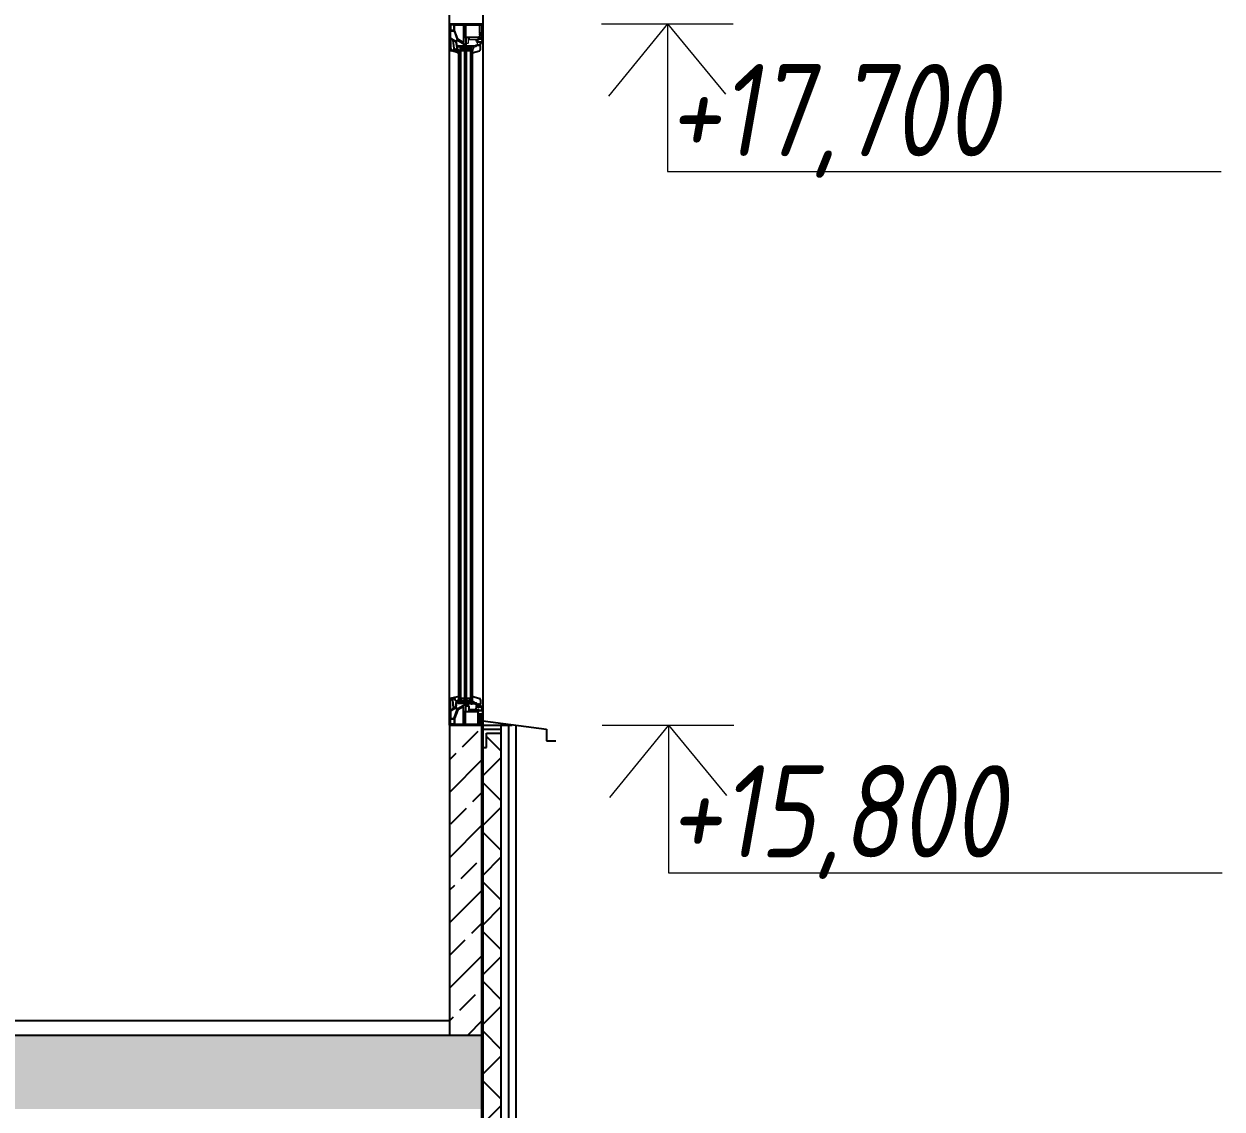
# Model space of a CAD drawing. Header units: millimetres. Extents: x -257254 to 390979, y -202328 to 355504.
# Drawn here: x 100926 to 104172, y 51935 to 54875 of the extents above; entities that cross this region are included whole.
import ezdxf
from ezdxf.enums import TextEntityAlignment as Align

# ---------------------------------------------------------------- set-up
doc = ezdxf.new("R2010")
doc.units = ezdxf.units.MM
doc.layers.get('0').update_dxf_attribs({"lineweight": 25})
for name, color, linetype in [('G_S1', 3, 'Continuous'), ('GASKET', 5, 'Continuous'), ('PVC', 7, 'Continuous'), ('разрез', 40, 'Continuous')]:
    doc.layers.add(name, color=color, linetype=linetype)
doc.layers.add('RAZMER', color=250, linetype='Continuous', lineweight=13)
doc.layers.add('покрытия', color=6, linetype='Continuous', lineweight=18)
doc.styles.add('SIMPLEX', font='simplex.shx', dxfattribs={"width": 0.8, "oblique": 10})

msp = doc.modelspace()

# ---------------------------------------------------------------- hatches: boundary and pattern name
at = {"layer": 'разрез'}
h = msp.add_hatch(dxfattribs=at)
h.set_pattern_fill('JIS_STN_2.5', color=256, scale=50)
h.set_pattern_definition([(45, (-80.35, 11975.46), (-88.38835, 88.38835), []), (45, (7.9, 11975.46), (-88.38835, 88.38835), [60, -25])])
h.paths.add_polyline_path([(102168.67558, 52950.80058), (102157.29381, 52975.34196), (102090.48815, 52975.34196), (102078.67558, 52950.80058), (102078.67558, 52135.34196), (102168.67558, 52135.34196)])
h = msp.add_hatch(dxfattribs=at)
h.set_pattern_fill('NET', color=256, scale=30, angle=45)
h.set_pattern_definition([(45, (-80, -9000), (-67.35192, 67.35192), []), (135, (-80, -9000), (-67.35192, -67.35192), [])])
h.paths.add_polyline_path([(102219.02596, 52953.3795), (102179.02596, 52953.3795), (102179.02596, 52914.47947), (102169.02596, 52914.47947), (102169.02596, 51909.00971), (102219.02596, 51909.00971)])
h = msp.add_hatch(dxfattribs=at)
h.set_pattern_fill('JIS_STN_2.5', color=256, scale=50)
h.set_pattern_definition([(45, (9e-08, 12000), (-88.38835, 88.38835), []), (45, (88.25, 12000), (-88.38835, 88.38835), [60, -25])])
h.paths.add_polyline_path([(92229.02595, 52135.34196), (89829.02595, 52135.34196), (89829.02595, 51935.34196), (92229.02595, 51935.34196)])
h.paths.add_polyline_path([(96429.02596, 52135.34196), (92229.02596, 52135.34196), (92229.02596, 52015.34196), (92229.02595, 51935.34196), (96429.02596, 51935.34196)])
h.paths.add_polyline_path([(100629.02596, 52135.34196), (96429.02596, 52135.34196), (96429.02596, 51935.34196), (100629.02596, 51935.34196)])
h.paths.add_polyline_path([(102169.02596, 52135.34196), (100629.02596, 52135.34196), (100629.02596, 51935.34196), (102169.02596, 51935.34196)])

# ---------------------------------------------------------------- linework, layer by layer
at = {"color": 1, "linetype": 'Continuous', "lineweight": 25}
for p, q in [((102102.22347, 54812.94867), (102142.23375, 54815.93684)), ((102142.23375, 54812.94867), (102102.22347, 54815.93684)), ((102102.22347, 53037.62609), (102142.23375, 53034.63792)), ((102142.23375, 53037.62609), (102102.22347, 53034.63792))]:
    msp.add_line(p, q, dxfattribs=at)
at = {"color": 5}
for p, q in [((102109.26072, 54809.16832), (102108.26072, 54809.16832)), ((102109.26072, 54808.16832), (102108.26072, 54808.16832)), ((102109.26072, 54807.16832), (102108.26072, 54807.16832)), ((102109.26072, 54806.16832), (102108.26072, 54806.16832)), ((102109.26072, 54809.16832), (102109.26072, 54810.16832)), ((102110.26072, 54809.16832), (102110.26072, 54810.16832)), ((102111.26072, 54809.16832), (102111.26072, 54810.16832)), ((102112.26072, 54809.16832), (102112.26072, 54810.16832)), ((102113.26072, 54809.16832), (102113.26072, 54810.16832)), ((102114.26072, 54809.16832), (102114.26072, 54810.16832)), ((102115.26072, 54809.16832), (102115.26072, 54810.16832)), ((102116.26072, 54809.16832), (102116.26072, 54810.16832)), ((102117.26072, 54809.16832), (102117.26072, 54810.16832)), ((102118.26072, 54809.16832), (102118.26072, 54810.16832)), ((102119.26072, 54809.16832), (102119.26072, 54810.16832)), ((102119.26072, 54809.16832), (102119.26072, 54810.16832)), ((102119.26072, 54809.16832), (102120.26072, 54809.16832)), ((102120.26072, 54808.16832), (102119.26072, 54808.16832)), ((102120.26072, 54807.16832), (102119.26072, 54807.16832)), ((102120.26072, 54806.16832), (102119.26072, 54806.16832)), ((102120.26072, 54809.16832), (102120.26072, 54810.16832)), ((102125.26072, 54809.16832), (102124.26072, 54809.16832)), ((102125.26072, 54808.16832), (102124.26072, 54808.16832)), ((102125.26072, 54807.16832), (102124.26072, 54807.16832)), ((102125.26072, 54806.16832), (102124.26072, 54806.16832)), ((102125.26072, 54809.16832), (102125.26072, 54810.16832)), ((102126.26072, 54809.16832), (102126.26072, 54810.16832)), ((102127.26072, 54809.16832), (102127.26072, 54810.16832)), ((102128.26072, 54809.16832), (102128.26072, 54810.16832)), ((102129.26072, 54809.16832), (102129.26072, 54810.16832)), ((102130.26072, 54809.16832), (102130.26072, 54810.16832)), ((102131.26072, 54809.16832), (102131.26072, 54810.16832)), ((102132.26072, 54809.16832), (102132.26072, 54810.16832)), ((102133.26072, 54809.16832), (102133.26072, 54810.16832)), ((102134.26072, 54809.16832), (102134.26072, 54810.16832)), ((102135.26072, 54809.16832), (102135.26072, 54810.16832)), ((102135.26072, 54809.16832), (102135.26072, 54810.16832)), ((102135.26072, 54809.16832), (102136.26072, 54809.16832)), ((102136.26072, 54808.16832), (102135.26072, 54808.16832)), ((102136.26072, 54807.16832), (102135.26072, 54807.16832)), ((102136.26072, 54806.16832), (102135.26072, 54806.16832)), ((102136.26072, 54809.16832), (102136.26072, 54810.16832)), ((102109.26072, 54805.16832), (102108.26072, 54805.16832)), ((102109.26072, 54804.16832), (102108.26072, 54804.16832)), ((102109.26072, 54803.66832), (102108.26072, 54803.66832)), ((102109.26072, 54803.66832), (102109.26072, 54802.66832)), ((102110.26072, 54803.66832), (102110.26072, 54802.66832)), ((102111.26072, 54803.66832), (102111.26072, 54802.66832)), ((102112.26072, 54803.66832), (102112.26072, 54802.66832)), ((102113.26072, 54803.66832), (102113.26072, 54802.66832)), ((102114.26072, 54803.66832), (102114.26072, 54802.66832)), ((102115.26072, 54803.66832), (102115.26072, 54802.66832)), ((102116.26072, 54803.66832), (102116.26072, 54802.66832)), ((102117.26072, 54803.66832), (102117.26072, 54802.66832)), ((102118.26072, 54803.66832), (102118.26072, 54802.66832)), ((102120.26072, 54805.16832), (102119.26072, 54805.16832)), ((102120.26072, 54804.16832), (102119.26072, 54804.16832)), ((102119.26072, 54803.66832), (102119.26072, 54802.66832)), ((102119.26072, 54803.66832), (102119.26072, 54802.66832)), ((102119.26072, 54803.66832), (102120.26072, 54803.66832)), ((102120.26072, 54803.66832), (102120.26072, 54802.66832)), ((102125.26072, 54805.16832), (102124.26072, 54805.16832)), ((102125.26072, 54804.16832), (102124.26072, 54804.16832)), ((102125.26072, 54803.66832), (102124.26072, 54803.66832)), ((102125.26072, 54803.66832), (102125.26072, 54802.66832)), ((102126.26072, 54803.66832), (102126.26072, 54802.66832)), ((102127.26072, 54803.66832), (102127.26072, 54802.66832)), ((102128.26072, 54803.66832), (102128.26072, 54802.66832)), ((102129.26072, 54803.66832), (102129.26072, 54802.66832)), ((102130.26072, 54803.66832), (102130.26072, 54802.66832)), ((102131.26072, 54803.66832), (102131.26072, 54802.66832)), ((102132.26072, 54803.66832), (102132.26072, 54802.66832)), ((102133.26072, 54803.66832), (102133.26072, 54802.66832)), ((102134.26072, 54803.66832), (102134.26072, 54802.66832)), ((102136.26072, 54805.16832), (102135.26072, 54805.16832)), ((102136.26072, 54804.16832), (102135.26072, 54804.16832)), ((102135.26072, 54803.66832), (102135.26072, 54802.66832)), ((102135.26072, 54803.66832), (102135.26072, 54802.66832)), ((102135.26072, 54803.66832), (102136.26072, 54803.66832)), ((102136.26072, 54803.66832), (102136.26072, 54802.66832)), ((102109.26072, 53046.90644), (102108.26072, 53046.90644)), ((102109.26072, 53046.40644), (102108.26072, 53046.40644)), ((102109.26072, 53045.40644), (102108.26072, 53045.40644)), ((102109.26072, 53044.40644), (102108.26072, 53044.40644)), ((102109.26072, 53043.40644), (102108.26072, 53043.40644)), ((102109.26072, 53042.40644), (102108.26072, 53042.40644)), ((102109.26072, 53041.40644), (102108.26072, 53041.40644)), ((102109.26072, 53046.90644), (102109.26072, 53047.90644)), ((102109.26072, 53041.40644), (102109.26072, 53040.40644)), ((102110.26072, 53046.90644), (102110.26072, 53047.90644)), ((102110.26072, 53041.40644), (102110.26072, 53040.40644)), ((102111.26072, 53046.90644), (102111.26072, 53047.90644)), ((102111.26072, 53041.40644), (102111.26072, 53040.40644)), ((102112.26072, 53046.90644), (102112.26072, 53047.90644)), ((102112.26072, 53041.40644), (102112.26072, 53040.40644)), ((102113.26072, 53046.90644), (102113.26072, 53047.90644)), ((102113.26072, 53041.40644), (102113.26072, 53040.40644)), ((102114.26072, 53046.90644), (102114.26072, 53047.90644)), ((102114.26072, 53041.40644), (102114.26072, 53040.40644)), ((102115.26072, 53046.90644), (102115.26072, 53047.90644)), ((102115.26072, 53041.40644), (102115.26072, 53040.40644)), ((102116.26072, 53046.90644), (102116.26072, 53047.90644)), ((102116.26072, 53041.40644), (102116.26072, 53040.40644)), ((102117.26072, 53046.90644), (102117.26072, 53047.90644)), ((102117.26072, 53041.40644), (102117.26072, 53040.40644)), ((102118.26072, 53046.90644), (102118.26072, 53047.90644)), ((102118.26072, 53041.40644), (102118.26072, 53040.40644)), ((102119.26072, 53046.90644), (102119.26072, 53047.90644)), ((102119.26072, 53046.90644), (102119.26072, 53047.90644)), ((102119.26072, 53046.90644), (102120.26072, 53046.90644)), ((102120.26072, 53046.40644), (102119.26072, 53046.40644)), ((102120.26072, 53045.40644), (102119.26072, 53045.40644)), ((102120.26072, 53044.40644), (102119.26072, 53044.40644)), ((102120.26072, 53043.40644), (102119.26072, 53043.40644)), ((102120.26072, 53042.40644), (102119.26072, 53042.40644)), ((102119.26072, 53041.40644), (102119.26072, 53040.40644)), ((102119.26072, 53041.40644), (102119.26072, 53040.40644)), ((102119.26072, 53041.40644), (102120.26072, 53041.40644)), ((102120.26072, 53046.90644), (102120.26072, 53047.90644)), ((102120.26072, 53041.40644), (102120.26072, 53040.40644)), ((102125.26072, 53046.90644), (102124.26072, 53046.90644)), ((102125.26072, 53046.40644), (102124.26072, 53046.40644)), ((102125.26072, 53045.40644), (102124.26072, 53045.40644)), ((102125.26072, 53044.40644), (102124.26072, 53044.40644)), ((102125.26072, 53043.40644), (102124.26072, 53043.40644)), ((102125.26072, 53042.40644), (102124.26072, 53042.40644)), ((102125.26072, 53041.40644), (102124.26072, 53041.40644)), ((102125.26072, 53046.90644), (102125.26072, 53047.90644)), ((102125.26072, 53041.40644), (102125.26072, 53040.40644)), ((102126.26072, 53046.90644), (102126.26072, 53047.90644)), ((102126.26072, 53041.40644), (102126.26072, 53040.40644)), ((102127.26072, 53046.90644), (102127.26072, 53047.90644)), ((102127.26072, 53041.40644), (102127.26072, 53040.40644)), ((102128.26072, 53046.90644), (102128.26072, 53047.90644)), ((102128.26072, 53041.40644), (102128.26072, 53040.40644)), ((102129.26072, 53046.90644), (102129.26072, 53047.90644)), ((102129.26072, 53041.40644), (102129.26072, 53040.40644)), ((102130.26072, 53046.90644), (102130.26072, 53047.90644)), ((102130.26072, 53041.40644), (102130.26072, 53040.40644)), ((102131.26072, 53046.90644), (102131.26072, 53047.90644)), ((102131.26072, 53041.40644), (102131.26072, 53040.40644)), ((102132.26072, 53046.90644), (102132.26072, 53047.90644)), ((102132.26072, 53041.40644), (102132.26072, 53040.40644)), ((102133.26072, 53046.90644), (102133.26072, 53047.90644)), ((102133.26072, 53041.40644), (102133.26072, 53040.40644)), ((102134.26072, 53046.90644), (102134.26072, 53047.90644)), ((102134.26072, 53041.40644), (102134.26072, 53040.40644)), ((102135.26072, 53046.90644), (102135.26072, 53047.90644)), ((102135.26072, 53046.90644), (102135.26072, 53047.90644)), ((102135.26072, 53046.90644), (102136.26072, 53046.90644)), ((102136.26072, 53046.40644), (102135.26072, 53046.40644)), ((102136.26072, 53045.40644), (102135.26072, 53045.40644)), ((102136.26072, 53044.40644), (102135.26072, 53044.40644)), ((102136.26072, 53043.40644), (102135.26072, 53043.40644)), ((102136.26072, 53042.40644), (102135.26072, 53042.40644)), ((102135.26072, 53041.40644), (102135.26072, 53040.40644)), ((102135.26072, 53041.40644), (102135.26072, 53040.40644)), ((102135.26072, 53041.40644), (102136.26072, 53041.40644)), ((102136.26072, 53046.90644), (102136.26072, 53047.90644)), ((102136.26072, 53041.40644), (102136.26072, 53040.40644))]:
    msp.add_line(p, q, dxfattribs=at)
for points in [[(102116.61489, 54825.34444, -0.5773502692), (102116.16489, 54825.08464), (102101.21313, 54833.71704, -0.1763269807), (102101.08122, 54833.87425), (102092.53299, 54857.36032, -0.0874886635), (102092.51489, 54857.46293), (102092.51489, 54872.41003, -0.4142135624), (102092.81489, 54872.71003), (102116.31489, 54872.71003, -0.4142135624), (102116.61489, 54872.41003)], [(102116.61489, 53025.23032, 0.5773502692), (102116.16489, 53025.49013), (102101.21312, 53016.85772, 0.1763269807), (102101.08122, 53016.70052), (102092.53299, 52993.21444, 0.0874886635), (102092.51489, 52993.11184), (102092.51489, 52978.16474, 0.4142135624), (102092.81489, 52977.86474), (102116.31489, 52977.86474, 0.4142135624), (102116.61489, 52978.16474)]]:
    msp.add_lwpolyline(points, format="xyb", close=True)
at = {"color": 1, "linetype": 'Continuous', "lineweight": 25}
for points in [[(102104.23325, 54812.94867), (102102.22347, 54812.94867), (102102.22347, 54815.93684), (102142.23375, 54815.93684), (102142.23375, 54812.94867)], [(102104.23325, 53037.62609), (102102.22347, 53037.62609), (102102.22347, 53034.63792), (102142.23375, 53034.63792), (102142.23375, 53037.62609)]]:
    msp.add_lwpolyline(points, close=True, dxfattribs=at)
at = {"color": 5}
for points in [[(102120.26072, 54810.16832), (102120.26072, 54802.66832), (102108.26072, 54802.66832), (102108.26072, 54810.16832)], [(102119.26072, 54809.16832), (102119.26072, 54803.66832), (102109.26072, 54803.66832), (102109.26072, 54809.16832)], [(102136.26072, 54810.16832), (102136.26072, 54802.66832), (102124.26072, 54802.66832), (102124.26072, 54810.16832)], [(102135.26072, 54809.16832), (102135.26072, 54803.66832), (102125.26072, 54803.66832), (102125.26072, 54809.16832)], [(102120.26072, 53040.40644), (102120.26072, 53047.90644), (102108.26072, 53047.90644), (102108.26072, 53040.40644)], [(102119.26072, 53041.40644), (102119.26072, 53046.90644), (102109.26072, 53046.90644), (102109.26072, 53041.40644)], [(102136.26072, 53040.40644), (102136.26072, 53047.90644), (102124.26072, 53047.90644), (102124.26072, 53040.40644)], [(102135.26072, 53041.40644), (102135.26072, 53046.90644), (102125.26072, 53046.90644), (102125.26072, 53041.40644)]]:
    msp.add_lwpolyline(points, close=True, dxfattribs=at)
at = {"layer": 'G_S1'}
for points in [[(102104.26072, 53037.62609), (102104.26072, 54802.66842), (102108.26072, 54802.66823), (102108.26072, 53037.62609)], [(102120.26072, 53037.62609), (102120.26072, 54802.66842), (102124.26072, 54802.66823), (102124.26072, 53037.62609)], [(102136.26072, 53037.62704), (102136.26069, 54803.16842), (102140.26069, 54803.16823), (102140.26072, 53037.62704)]]:
    msp.add_lwpolyline(points, close=True, dxfattribs=at)
at = {"layer": 'GASKET', "color": 5, "linetype": 'Continuous'}
msp.add_lwpolyline([(102101.59073, 54806.79046, 0.4142135624), (102100.89073, 54807.49046), (102100.79073, 54807.49046, 0.4142135624), (102100.49073, 54807.19046), (102100.49073, 54806.34405), (102100.19073, 54806.17085, -0.5773502692), (102099.29073, 54806.69046), (102099.29073, 54807.14046, 0.4142135624), (102098.79073, 54807.64046), (102098.49073, 54807.64046, 0.0200240707), (102098.21073, 54807.62925, 0.3909468838), (102097.29073, 54806.63245), (102097.29073, 54801.64848, 0.3909468838), (102098.21073, 54800.65168), (102098.49073, 54800.64046), (102098.79073, 54800.64046, 0.4142135624), (102099.29073, 54801.14046), (102099.29073, 54801.59046, -0.5773502692), (102100.19073, 54802.11008), (102100.49073, 54801.93687), (102100.49073, 54797.89006), (102103.87457, 54796.87564, 0.5023341752), (102104.26072, 54797.16301), (102104.26073, 54803.92482), (102101.82345, 54804.65548, -0.349418093), (102101.59073, 54804.94784)], format="xyb", close=True, dxfattribs=at)
at = {"layer": 'PVC'}
for p, q in [((102078.93981, 54809.76937), (102078.93981, 54875.2328)), ((102081.89381, 54875.2328), (102090.48815, 54875.2328)), ((102137.56376, 54875.2328), (102146.1581, 54875.2328)), ((102157.29381, 54875.2328), (102166.1581, 54875.2328)), ((102168.93981, 54875.26082), (102168.93981, 54836.71082)), ((102122.93981, 54837.96082), (102122.93981, 54816.46082)), ((102123.02596, 54837.9328), (102123.02596, 54816.4328)), ((102157.00107, 54838.96082), (102123.93981, 54838.96082)), ((102157.08722, 54838.9328), (102124.02596, 54838.9328)), ((102156.95003, 54836.33846), (102157.48404, 54838.33141)), ((102157.03618, 54836.31045), (102157.57019, 54838.30339)), ((102160.36764, 54842.96082), (102159.36764, 54841.96082)), ((102159.36764, 54841.96082), (102160.42977, 54836.74028)), ((102160.45379, 54842.9328), (102159.45379, 54841.9328)), ((102159.45379, 54841.9328), (102160.51592, 54836.71226)), ((102165.13981, 54842.96082), (102160.36764, 54842.96082)), ((102165.22596, 54842.9328), (102160.45379, 54842.9328)), ((102164.4474, 54836.7314), (102164.64423, 54837.84764)), ((102164.53355, 54836.70338), (102164.73038, 54837.81963)), ((102165.13663, 54838.26082), (102166.13981, 54838.26082)), ((102165.22278, 54838.2328), (102166.22596, 54838.2328)), ((102166.63981, 54838.76082), (102166.63981, 54841.46082)), ((102166.72596, 54838.7328), (102166.72596, 54841.4328)), ((102096.455, 54826.495), (102098.89423, 54812.66143)), ((102096.54115, 54826.46698), (102098.98038, 54812.63342)), ((102100.02488, 54830.66792), (102096.73509, 54827.37813)), ((102100.11103, 54830.63991), (102096.82124, 54827.35012)), ((102098.73981, 54807.61082), (102098.43981, 54807.61082)), ((102098.82596, 54807.5828), (102098.52596, 54807.5828)), ((102098.93981, 54812.14049), (102098.93981, 54809.46082)), ((102099.02596, 54812.11247), (102099.02596, 54809.4328)), ((102099.23981, 54806.66082), (102099.23981, 54807.11082)), ((102099.32596, 54806.6328), (102099.32596, 54807.0828)), ((102100.43981, 54806.31441), (102100.13981, 54806.1412)), ((102100.52596, 54806.28639), (102100.22596, 54806.11319)), ((102100.43981, 54807.96082), (102100.43981, 54806.31441)), ((102100.52596, 54807.9328), (102100.52596, 54806.28639)), ((102119.93981, 54820.02588), (102101.23198, 54830.82684)), ((102120.02596, 54819.99786), (102101.31813, 54830.79883)), ((102120.43981, 54816.46082), (102120.43981, 54819.15985)), ((102120.52596, 54816.4328), (102120.52596, 54819.13184)), ((102122.43981, 54815.96082), (102120.93981, 54815.96082)), ((102122.52596, 54815.9328), (102121.02596, 54815.9328)), ((102140.26069, 54802.80664), (102145.78549, 54813.5819)), ((102140.26069, 54797.2328), (102140.26069, 54808.38047)), ((102143.35034, 54806.04184), (102143.52596, 54806.04184)), ((102147.94405, 54814.9328), (102151.02596, 54814.9328)), ((102151.52596, 54815.4328), (102151.52596, 54815.8328)), ((102153.62596, 54817.9328), (102155.93763, 54817.9328)), ((102155.93763, 54817.9328), (102162.27596, 54817.9328)), ((102159.97294, 54836.14169), (102157.25969, 54835.96148)), ((102160.05909, 54836.11368), (102157.34584, 54835.93346)), ((102158.77596, 54820.1328), (102158.49151, 54818.51963)), ((102163.02596, 54817.1828), (102162.27596, 54817.9328)), ((102163.02596, 54806.29926), (102163.02596, 54817.1828)), ((102167.68981, 54835.96082), (102164.90667, 54836.14567)), ((102167.77596, 54835.9328), (102164.99282, 54836.11766)), ((102168.18981, 54835.96082), (102167.68981, 54835.96082)), ((102168.27596, 54835.9328), (102167.77596, 54835.9328)), ((102168.93981, 54836.71082), (102168.18981, 54835.96082)), ((102100.06216, 54797.97104), (102084.86925, 54802.04197)), ((102098.43981, 54800.61082), (102098.73981, 54800.61082)), ((102098.52596, 54800.5828), (102098.82596, 54800.5828)), ((102099.23981, 54801.11082), (102099.23981, 54801.56082)), ((102099.32596, 54801.0828), (102099.32596, 54801.5328)), ((102100.13981, 54802.08043), (102100.43981, 54801.90723)), ((102100.22596, 54802.05242), (102100.52596, 54801.87921)), ((102100.43981, 54801.90723), (102100.43981, 54798.26082)), ((102100.52596, 54801.87921), (102100.52596, 54798.2328)), ((102140.26069, 54796.94872), (102160.31159, 54802.5115)), ((102143.82596, 54796.9328), (102143.82596, 54796.9328)), ((102104.26072, 53052.63174), (102084.9554, 53048.56081)), ((102140.26072, 53053.62604), (102160.31159, 53048.06327)), ((102079.02596, 53040.83341), (102079.02596, 52975.34196)), ((102096.54115, 53024.10778), (102098.98038, 53037.94135)), ((102100.11103, 53019.93486), (102096.82124, 53023.22465)), ((102099.02596, 53038.46229), (102099.02596, 53041.14196)), ((102120.02596, 53030.5769), (102101.31813, 53019.77594)), ((102120.52596, 53034.14196), (102120.52596, 53031.44293)), ((102122.52596, 53034.64196), (102121.02596, 53034.64196)), ((102123.02596, 53012.64196), (102123.02596, 53034.14196)), ((102140.26072, 53041.1452), (102145.78549, 53036.99287)), ((102147.94405, 53035.64196), (102151.02596, 53035.64196)), ((102151.52596, 53035.14196), (102151.52596, 53034.74196)), ((102153.62596, 53032.64196), (102155.93763, 53032.64196)), ((102154.67596, 53028.64196), (102155.13865, 53028.64196)), ((102154.67596, 53026.64196), (102156.29335, 53026.64196)), ((102155.57166, 53028.89196), (102156.58894, 53030.65394)), ((102156.64833, 53030.99077), (102156.43004, 53032.22879)), ((102156.72636, 53026.89196), (102158.77596, 53030.44196)), ((102158.77596, 53030.44196), (102158.49151, 53032.05514)), ((102158.98391, 53032.64196), (102162.27596, 53032.64196)), ((102163.02596, 53033.39196), (102162.27596, 53032.64196)), ((102163.02596, 53044.2755), (102163.02596, 53033.39196)), ((102157.08722, 53011.64196), (102124.02596, 53011.64196)), ((102157.03618, 53014.26432), (102157.57019, 53012.27137)), ((102164.99282, 53014.45711), (102157.34584, 53014.6413)), ((102167.77596, 53014.64196), (102164.99282, 53014.45711)), ((102168.27596, 53014.64196), (102167.77596, 53014.64196)), ((102169.02596, 53013.89196), (102168.27596, 53014.64196)), ((102169.02596, 52975.34196), (102169.02596, 53013.89196)), ((102079.02596, 52975.34196), (102090.48815, 52975.34196)), ((102090.48815, 52975.34196), (102157.29381, 52975.34196)), ((102157.29381, 52975.34196), (102169.02596, 52975.34196))]:
    msp.add_line(p, q, dxfattribs=at)
at = {"layer": 'PVC', "linetype": 'Continuous', "lineweight": 0}
for p, q in [((102130.02596, 54823.9328), (102130.02596, 54838.4328)), ((102130.52596, 54838.9328), (102131.52596, 54838.9328)), ((102132.02596, 54838.4328), (102132.02596, 54833.9328)), ((102124.02592, 54816.43684), (102124.02592, 54822.9328)), ((102124.52592, 54823.4328), (102129.52596, 54823.4328)), ((102138.72592, 54815.93684), (102124.52592, 54815.93684)), ((102132.52596, 54833.4328), (102156.36792, 54833.4328)), ((102139.02592, 54816.23684), (102138.72592, 54815.93684)), ((102139.32592, 54815.93684), (102139.02592, 54816.23684)), ((102148.52592, 54815.93684), (102139.32592, 54815.93684)), ((102149.02592, 54817.43684), (102149.02592, 54816.43684)), ((102151.39671, 54817.93684), (102149.52592, 54817.93684)), ((102152.02693, 54826.43176), (102151.13146, 54830.83312)), ((102154.05909, 54818.11368), (102151.39671, 54817.93684)), ((102151.62143, 54831.4328), (102156.36792, 54831.4328)), ((102153.03916, 54826.34661), (102152.87045, 54826.17789)), ((102154.45379, 54824.9328), (102153.45379, 54823.9328)), ((102153.45379, 54823.9328), (102154.51592, 54818.71226)), ((102163.99742, 54826.93239), (102154.45338, 54826.93239)), ((102162.19192, 54824.9328), (102154.45379, 54824.9328)), ((102158.53355, 54818.70338), (102158.76564, 54820.01963)), ((102161.77596, 54817.9328), (102158.99282, 54818.11766)), ((102159.25804, 54820.4328), (102160.71824, 54820.4328)), ((102159.32596, 54835.9328), (102164.98391, 54835.9328)), ((102159.32596, 54833.9328), (102166.52391, 54833.9328)), ((102161.17906, 54820.73877), (102162.65274, 54824.23877)), ((102162.27596, 54817.9328), (102161.77596, 54817.9328)), ((102163.02596, 54818.6828), (102162.27596, 54817.9328)), ((102169.02596, 54832.9328), (102163.02596, 54818.6828)), ((102166.98473, 54833.23877), (102164.45824, 54827.23836)), ((102164.98391, 54835.9328), (102168.27596, 54835.9328)), ((102124.02592, 53034.13792), (102124.02592, 53027.64196)), ((102138.72592, 53034.63792), (102124.52592, 53034.63792)), ((102124.52592, 53027.14196), (102129.52596, 53027.14196)), ((102126.02592, 53032.13792), (102126.02592, 53029.64196)), ((102137.97236, 53032.63792), (102126.52592, 53032.63792)), ((102126.52592, 53029.14196), (102129.52596, 53029.14196)), ((102130.02596, 53026.64196), (102130.02596, 53012.14196)), ((102132.02596, 53026.64196), (102132.02596, 53019.64196)), ((102139.02592, 53034.33792), (102138.72592, 53034.63792)), ((102139.32592, 53034.63792), (102139.02592, 53034.33792)), ((102148.52592, 53034.63792), (102139.32592, 53034.63792)), ((102146.70673, 53032.63792), (102140.07949, 53032.63792)), ((102149.02592, 53033.13792), (102149.02592, 53034.13792)), ((102150.86024, 53030.66915), (102149.36024, 53030.66915)), ((102151.39671, 53032.63792), (102149.52592, 53032.63792)), ((102149.96837, 53019.54228), (102152.09979, 53030.01858)), ((102151.64297, 53030.61716), (102150.86024, 53030.66915)), ((102152.02693, 53024.14301), (102151.13146, 53019.74165)), ((102154.05909, 53032.46109), (102151.39671, 53032.63792)), ((102153.03916, 53024.22816), (102152.87045, 53024.39688)), ((102153.45379, 53026.64196), (102154.51592, 53031.8625)), ((102154.45379, 53025.64196), (102153.45379, 53026.64196)), ((102163.99742, 53023.64237), (102154.45338, 53023.64237)), ((102162.19192, 53025.64196), (102154.45379, 53025.64196)), ((102158.53355, 53031.87138), (102158.76564, 53030.55514)), ((102161.77596, 53032.64196), (102158.99282, 53032.45711)), ((102159.25804, 53030.14196), (102160.71824, 53030.14196)), ((102161.17906, 53029.83599), (102162.65274, 53026.33599)), ((102162.27596, 53032.64196), (102161.77596, 53032.64196)), ((102163.02596, 53031.89196), (102162.27596, 53032.64196)), ((102169.02596, 53017.64196), (102163.02596, 53031.89196)), ((102166.98473, 53017.33599), (102164.45824, 53023.3364)), ((102130.52596, 53011.64196), (102131.52596, 53011.64196)), ((102132.02596, 53012.14196), (102132.02596, 53016.64196)), ((102132.52596, 53019.14196), (102149.4784, 53019.14196)), ((102132.52596, 53017.14196), (102156.36792, 53017.14196)), ((102151.62143, 53019.14196), (102156.36792, 53019.14196)), ((102159.32596, 53016.64196), (102166.52391, 53016.64196)), ((102159.32596, 53014.64196), (102164.98391, 53014.64196)), ((102164.98391, 53014.64196), (102168.27596, 53014.64196)), ((102168.27596, 53014.64196), (102169.02596, 53015.39196)), ((102169.02596, 53015.39196), (102169.02596, 53017.64196))]:
    msp.add_line(p, q, dxfattribs=at)
at = {"layer": 'PVC'}
for points in [[(102100.14831, 54797.94302), (102084.9554, 54802.01395, -0.3394542589), (102079.02596, 54809.74136), (102079.02596, 54875.2328), (102169.02596, 54875.2328), (102169.02596, 54836.6828), (102168.27596, 54835.9328), (102169.02596, 54835.1828), (102169.02596, 54832.9328)], [(102121.82596, 54872.7328, -0.4142135624), (102122.32596, 54872.2328), (102122.32596, 54841.27346, -0.2522636525), (102122.10096, 54840.85588, 0.1521672479), (102120.78137, 54839.2453, -0.3056146846), (102120.31786, 54838.9328), (102117.82596, 54838.9328, -0.4142135624), (102117.32596, 54839.4328), (102117.32596, 54872.2328, -0.4142135624), (102117.82596, 54872.7328)], [(102117.82596, 54872.7328), (102165.72596, 54872.7328, -0.4142135624), (102166.22596, 54872.2328), (102166.22596, 54850.4328, -0.4142135624), (102165.72596, 54849.9328), (102161.72596, 54849.9328, -0.4142135624), (102161.22596, 54850.4328), (102161.22596, 54872.2328, -0.4142135624), (102161.72596, 54872.7328)], [(102121.82596, 52977.84196, 0.4142135624), (102122.32596, 52978.34196), (102122.32596, 53009.3013, 0.2522636525), (102122.10096, 53009.71889, -0.1521672479), (102120.78137, 53011.32946, 0.3056146846), (102120.31786, 53011.64196), (102117.82596, 53011.64196, 0.4142135624), (102117.32596, 53011.14196), (102117.32596, 52978.34196, 0.4142135624), (102117.82596, 52977.84196)], [(102117.82596, 52977.84196), (102165.72596, 52977.84196, 0.4142135624), (102166.22596, 52978.34196), (102166.22596, 53000.14196, 0.4142135624), (102165.72596, 53000.64196), (102161.72596, 53000.64196, 0.4142135624), (102161.22596, 53000.14196), (102161.22596, 52978.34196, 0.4142135624), (102161.72596, 52977.84196)]]:
    msp.add_lwpolyline(points, format="xyb", dxfattribs=at)
for points in [[(102082.32596, 54857.9828), (102090.92596, 54857.9828, 0.4142135624), (102091.42596, 54858.4828), (102091.42596, 54872.2328, 0.4142135624), (102090.92596, 54872.7328), (102082.32596, 54872.7328, 0.4142135624), (102081.82596, 54872.2328), (102081.82596, 54858.4828, 0.4142135624)], [(102092.52596, 54857.4328), (102092.52596, 54872.2328, -0.4142135624), (102093.02596, 54872.7328), (102116.12596, 54872.7328, -0.4142135624), (102116.62596, 54872.2328), (102116.62596, 54825.71363, -0.5773502692), (102115.87596, 54825.28062), (102102.56813, 54832.96389, 0.0791628029), (102101.53955, 54833.35765, -0.259106532), (102101.17276, 54833.6759)], [(102081.82596, 54856.3828, -0.4142135624), (102082.32596, 54856.8828), (102091.20544, 54856.8828, -0.3152987889), (102091.67529, 54856.55381), (102099.93255, 54833.86716, -0.415199181), (102099.63213, 54833.22574, 0.110368962), (102098.34326, 54832.40768), (102094.97492, 54829.03934, -0.3394542589), (102094.37137, 54828.95988), (102082.07596, 54836.05864, -0.2679491924), (102081.82596, 54836.49165)], [(102161.22596, 54848.3328, -0.4142135624), (102161.72596, 54848.8328), (102165.72596, 54848.8328, -0.4142135624), (102166.22596, 54848.3328), (102166.22596, 54845.9328, -0.4142135624), (102165.72596, 54845.4328), (102161.72596, 54845.4328, -0.4142135624), (102161.22596, 54845.9328)], [(102081.82596, 54834.06678), (102081.82596, 54809.74136, 0.3394542589), (102085.6801, 54804.71854), (102086.14624, 54804.59364, 0.0665911149), (102092.72885, 54802.82984), (102088.99819, 54830.45856, 0.2914734196), (102088.7501, 54830.93515), (102082.57596, 54834.49979, 0.5773502692)], [(102081.82596, 53016.50799), (102081.82596, 53040.83341, -0.3394542589), (102085.6801, 53045.85622), (102086.14624, 53045.98112, -0.4663076582), (102086.77375, 53045.54174), (102088.99819, 53020.11621, -0.2914734196), (102088.7501, 53019.63962), (102082.57596, 53016.07497, -0.5773502692)], [(102081.82596, 52994.19196, 0.4142135624), (102082.32596, 52993.69196), (102091.20544, 52993.69196, 0.3152987889), (102091.67529, 52994.02095), (102099.93255, 53016.7076, 0.415199181), (102099.63213, 53017.34903, -0.110368962), (102098.34326, 53018.16709), (102094.97492, 53021.53543, 0.3394542589), (102094.37137, 53021.61489), (102082.07596, 53014.51613, 0.2679491924), (102081.82596, 53014.08312)], [(102089.62644, 53020.96692), (102087.44496, 53045.90136, -0.3639702343), (102087.81365, 53046.4279), (102092.72885, 53047.74493, -0.5461192343), (102093.10233, 53047.40533, 0.3391374696), (102096.23429, 53041.49214, -0.2932527546), (102096.52596, 53041.03761), (102096.52596, 53038.41855), (102094.07913, 53024.5419, 0.1007420008), (102094.11581, 53023.14616, -0.3298024597), (102093.87864, 53022.60058), (102090.37454, 53020.57749, -0.5486187866)], [(102092.52596, 52993.14196), (102092.52596, 52978.34196, 0.4142135624), (102093.02596, 52977.84196), (102116.12596, 52977.84196, 0.4142135624), (102116.62596, 52978.34196), (102116.62596, 53024.86114, 0.5773502692), (102115.87596, 53025.29415), (102102.56813, 53017.61087, -0.0791628029), (102101.53955, 53017.21712, 0.259106532), (102101.17276, 53016.89886)], [(102082.32596, 52992.59196), (102090.92596, 52992.59196, -0.4142135624), (102091.42596, 52992.09196), (102091.42596, 52978.34196, -0.4142135624), (102090.92596, 52977.84196), (102082.32596, 52977.84196, -0.4142135624), (102081.82596, 52978.34196), (102081.82596, 52992.09196, -0.4142135624)], [(102155.52596, 53002.24196, 0.4142135624), (102156.02596, 53001.74196), (102160.02596, 53001.74196, 0.4142135624), (102160.52596, 53002.24196), (102160.52596, 53004.67263, 0.3728956847), (102160.09726, 53005.16751, -0.1619694649), (102158.68602, 53005.8742), (102157.68602, 53006.8742, -0.1989123674), (102156.95379, 53008.64196, 0.4142135624), (102156.45379, 53009.14196), (102156.02596, 53009.14196, 0.4142135624), (102155.52596, 53008.64196)], [(102155.52596, 52978.34196, 0.4142135624), (102156.02596, 52977.84196), (102160.02596, 52977.84196, 0.4142135624), (102160.52596, 52978.34196), (102160.52596, 53000.14196, 0.4142135624), (102160.02596, 53000.64196), (102156.02596, 53000.64196, 0.4142135624), (102155.52596, 53000.14196)], [(102161.22596, 53002.24196, 0.4142135624), (102161.72596, 53001.74196), (102165.72596, 53001.74196, 0.4142135624), (102166.22596, 53002.24196), (102166.22596, 53004.64196, 0.4142135624), (102165.72596, 53005.14196), (102161.72596, 53005.14196, 0.4142135624), (102161.22596, 53004.64196)]]:
    msp.add_lwpolyline(points, format="xyb", close=True, dxfattribs=at)
for centre, radius, start, end in [((102123.93981, 54837.96082), 1, 90.0000001, 180.0000001), ((102124.02596, 54837.9328), 1, 90.0000001, 180.0000001), ((102157.00107, 54838.46082), 0.5, 345.0000001, 90.0000001), ((102157.08722, 54838.4328), 0.5, 345.0000001, 90.0000001), ((102165.13663, 54837.76082), 0.5, 90.0000001, 170.0000001), ((102165.22278, 54837.7328), 0.5, 90.0000001, 170.0000001), ((102165.13981, 54841.46082), 1.5, 0.0000001, 90.0000001), ((102165.22596, 54841.4328), 1.5, 0.0000001, 90.0000001), ((102166.13981, 54838.76082), 0.5, 270.0000001, 0.0000001), ((102166.22596, 54838.7328), 0.5, 270.0000001, 0.0000001), ((102086.93981, 54809.76937), 8, 180.0000001, 255.0000001), ((102098.43981, 54804.11082), 3.5, 90.0000001, 270.0000001), ((102098.52596, 54804.0828), 3.5, 90.0000001, 270.0000001), ((102097.43981, 54826.66865), 1, 134.80690669, 190.0000001), ((102097.52596, 54826.64063), 1, 134.80690669, 190.0000001), ((102098.73981, 54807.11082), 0.5, 0.0000001, 90.0000001), ((102098.82596, 54807.0828), 0.5, 0.0000001, 90.0000001), ((102095.93981, 54812.14049), 3, 0.0000001, 10.0000001), ((102099.43981, 54809.46082), 0.5, 180.0000001, 270.0000001), ((102096.02596, 54812.11247), 3, 0.0000001, 10.0000001), ((102099.52596, 54809.4328), 0.5, 180.0000001, 270.0000001), ((102099.83981, 54806.66082), 0.6, 180.0000001, 300.0000001), ((102099.92596, 54806.6328), 0.6, 180.0000001, 300.0000001), ((102099.43981, 54807.96082), 1, 0.0000001, 90.0000001), ((102099.52596, 54807.9328), 1, 0.0000001, 90.0000001), ((102100.73198, 54829.96082), 1, 60.0000001, 135.0000001), ((102100.81813, 54829.9328), 1, 60.0000001, 135.0000001), ((102119.43981, 54819.15985), 1, 0.0000001, 60.0000001), ((102119.52596, 54819.13184), 1, 0.0000001, 60.0000001), ((102120.93981, 54816.46082), 0.5, 180.0000001, 270.0000001), ((102121.02596, 54816.4328), 0.5, 180.0000001, 270.0000001), ((102122.43981, 54816.46082), 0.5, 270.0000001, 0.0000001), ((102122.52596, 54816.4328), 0.5, 270.0000001, 0.0000001), ((102147.94405, 54812.5328), 2.4, 90, 154.07952885), ((102151.02596, 54815.4328), 0.5, 270, 0), ((102153.62596, 54815.8328), 2.1, 90, 180), ((102157.23981, 54836.26082), 0.3, 165.0000001, 273.8000001), ((102157.32596, 54836.2328), 0.3, 165.0000001, 273.8000001), ((102159.93981, 54836.64059), 0.5, 273.8000001, 11.5000001), ((102160.02596, 54836.61258), 0.5, 273.8000001, 11.5000001), ((102159.02596, 54806.29926), 4, 288.7480945, 0), ((102164.93981, 54836.64457), 0.5, 170.0000001, 266.2000001), ((102165.02596, 54836.61656), 0.5, 170.0000001, 266.2000001), ((102098.73981, 54801.11082), 0.5, 270.0000001, 0.0000001), ((102098.82596, 54801.0828), 0.5, 270.0000001, 0.0000001), ((102099.83981, 54801.56082), 0.6, 60.0000001, 180.0000001), ((102099.92596, 54801.5328), 0.6, 60.0000001, 180.0000001), ((102100.13981, 54798.26082), 0.3, 255.0000001, 0.0000001), ((102100.22596, 54798.2328), 0.3, 255.0000001, 0.0000001), ((102087.02596, 53040.83341), 8, 104.9999999, 179.9999999), ((102097.52596, 53023.93413), 1, 169.9999999, 225.19309331), ((102096.02596, 53038.46229), 3, 349.9999999, 359.9999999), ((102099.52596, 53041.14196), 0.5, 89.9999999, 179.9999999), ((102104.14081, 53031.50073), 11.14188, 89.38333603, 114.4682902), ((102100.81813, 53020.64196), 1, 224.9999999, 299.9999999), ((102119.52596, 53031.44293), 1, 299.9999999, 359.9999999), ((102121.02596, 53034.14196), 0.5, 89.9999999, 179.9999999), ((102122.52596, 53034.14196), 0.5, 359.9999999, 89.9999999), ((102147.94405, 53038.04196), 2.4, 205.92047115, 270), ((102151.02596, 53035.14196), 0.5, 0, 90), ((102153.62596, 53034.74196), 2.1, 180, 270), ((102154.67596, 53027.64196), 1, 90, 270), ((102155.13865, 53029.14196), 0.5, 270, 330), ((102155.93763, 53032.14196), 0.5, 10, 90), ((102156.29335, 53027.14196), 0.5, 270, 330), ((102156.15593, 53030.90394), 0.5, 330, 10), ((102158.98391, 53032.14196), 0.5, 90, 190), ((102159.02596, 53044.2755), 4, 0, 71.2519055), ((102124.02596, 53012.64196), 1, 179.9999999, 269.9999999), ((102157.32596, 53014.34196), 0.3, 86.1999999, 194.9999999), ((102157.08722, 53012.14196), 0.5, 269.9999999, 14.9999999)]:
    msp.add_arc(centre, radius, start, end, dxfattribs=at)
at = {"layer": 'PVC', "linetype": 'Continuous', "lineweight": 0}
for centre, radius, start, end in [((102130.52596, 54838.4328), 0.5, 90.0000001, 180.0000001), ((102131.52596, 54838.4328), 0.5, 0.0000001, 90.0000001), ((102124.52592, 54822.9328), 0.5, 90.0000001, 180.0000001), ((102124.52592, 54816.43684), 0.5, 180.0000001, 270.0000001), ((102129.52596, 54823.9328), 0.5, 270.0000001, 0.0000001), ((102132.52596, 54833.9328), 0.5, 180.0000001, 270.0000001), ((102148.52592, 54816.43684), 0.5, 270.0000001, 0.0000001), ((102149.52592, 54817.43684), 0.5, 90.0000001, 180.0000001), ((102151.62143, 54830.9328), 0.5, 90.0000001, 191.5000001), ((102152.51689, 54826.53144), 0.5, 191.5000001, 315.0000001), ((102154.45338, 54824.93239), 2, 90.0000001, 135.0000001), ((102154.02596, 54818.61258), 0.5, 273.8000001, 11.5000001), ((102156.36792, 54833.9328), 0.5, 270.0000001, 350.40593188), ((102156.36792, 54833.9328), 2.5, 270.0000001, 350.40593188), ((102159.32596, 54833.4328), 2.5, 90.0000001, 170.40593188), ((102159.02596, 54818.61656), 0.5, 170.0000001, 266.2000001), ((102159.25804, 54819.9328), 0.5, 90.0000001, 170.0000001), ((102159.32596, 54833.4328), 0.5, 90.0000001, 170.40593188), ((102160.71824, 54820.9328), 0.5, 270.0000001, 337.16634592), ((102162.19192, 54824.4328), 0.5, 337.16634592, 90.0000001), ((102163.99742, 54827.43239), 0.5, 270.0000001, 337.16634592), ((102166.52391, 54833.4328), 0.5, 337.16634592, 90.0000001), ((102124.52592, 53034.13792), 0.5, 89.9999999, 179.9999999), ((102124.52592, 53027.64196), 0.5, 179.9999999, 269.9999999), ((102126.52592, 53032.13792), 0.5, 89.9999999, 179.9999999), ((102126.52592, 53029.64196), 0.5, 179.9999999, 269.9999999), ((102129.52596, 53026.64196), 2.5, 359.9999999, 89.9999999), ((102129.52596, 53026.64196), 0.5, 359.9999999, 89.9999999), ((102132.52596, 53019.64196), 0.5, 179.9999999, 269.9999999), ((102139.02592, 53034.33792), 2, 238.21166928, 301.78833051), ((102146.70673, 53032.13792), 0.5, 19.99327063, 89.9999999), ((102149.52592, 53033.16365), 2.5, 199.99327063, 266.1999999), ((102148.52592, 53034.13792), 0.5, 359.9999999, 89.9999999), ((102149.52592, 53033.13792), 0.5, 179.9999999, 269.9999999), ((102151.62143, 53019.64196), 0.5, 168.4999999, 269.9999999), ((102151.60983, 53030.11826), 0.5, 348.4999999, 86.1999999), ((102152.51689, 53024.04332), 0.5, 44.9999999, 168.4999999), ((102154.45338, 53025.64237), 2, 224.9999999, 269.9999999), ((102154.02596, 53031.96219), 0.5, 348.4999999, 86.1999999), ((102159.02596, 53031.95821), 0.5, 93.7999999, 189.9999999), ((102159.25804, 53030.64196), 0.5, 189.9999999, 269.9999999), ((102160.71824, 53029.64196), 0.5, 22.83365408, 89.9999999), ((102162.19192, 53026.14196), 0.5, 269.9999999, 22.83365408), ((102163.99742, 53023.14237), 0.5, 22.83365408, 89.9999999), ((102130.52596, 53012.14196), 0.5, 179.9999999, 269.9999999), ((102131.52596, 53012.14196), 0.5, 269.9999999, 359.9999999), ((102132.52596, 53016.64196), 0.5, 89.9999999, 179.9999999), ((102149.4784, 53019.64196), 0.5, 269.9999999, 348.4999999), ((102156.36792, 53016.64196), 2.5, 9.59406812, 89.9999999), ((102156.36792, 53016.64196), 0.5, 9.59406812, 89.9999999), ((102159.32596, 53017.14196), 2.5, 189.59406812, 269.9999999), ((102159.32596, 53017.14196), 0.5, 189.59406812, 269.9999999), ((102166.52391, 53017.14196), 0.5, 269.9999999, 22.83365408)]:
    msp.add_arc(centre, radius, start, end, dxfattribs=at)
at = {"layer": 'покрытия'}
for p, q in [((102490.42569, 54875.2328), (102847.30421, 54875.2328)), ((102669.96777, 54875.2328), (102509.89131, 54679.49848)), ((102669.96777, 54875.2328), (102669.96777, 54475.2328)), ((102669.96777, 54875.2328), (102826.73816, 54684.96637)), ((102669.96777, 54475.2328), (104169.96777, 54475.2328)), ((102492.88012, 52975.34196), (102849.75864, 52975.34196)), ((102672.4222, 52975.34196), (102512.34574, 52779.60764)), ((102672.4222, 52975.34196), (102672.4222, 52575.34196)), ((102672.4222, 52975.34196), (102829.19259, 52785.07553)), ((102672.4222, 52575.34196), (104172.4222, 52575.34196))]:
    msp.add_line(p, q, dxfattribs=at)
at = {"layer": 'разрез'}
for p, q in [((102169.02596, 64135.34196), (102169.02596, 37175.34196)), ((102078.93981, 54872.2328), (102078.93981, 54935.34196)), ((102079.02596, 52975.34196), (102079.02596, 54935.34196)), ((102169.02596, 52987.39698), (102341.85932, 52964.24687)), ((102079.02596, 52975.34196), (102079.02596, 52135.34196)), ((102165.72596, 52978.34196), (102165.72596, 51878.2328)), ((102169.02596, 52975.34196), (102249.02596, 52975.34196)), ((102169.02596, 52975.34196), (102249.02596, 52975.34196)), ((102219.02596, 52963.3795), (102169.02596, 52963.3795)), ((102219.02596, 51875.70281), (102219.02596, 52975.34196)), ((102239.02596, 52975.34196), (102239.02596, 51875.2328)), ((102259.02596, 52975.34196), (102259.02596, 51875.2328)), ((102341.85932, 52964.24687), (102341.85932, 52933.15538)), ((102179.02596, 52914.47947), (102179.02596, 52953.3795)), ((102179.02596, 52953.3795), (102219.02596, 52953.3795)), ((102341.85932, 52933.15538), (102367.03836, 52933.15538)), ((102169.02596, 52914.47947), (102179.02596, 52914.47947)), ((100849.02596, 52175.34196), (102079.02596, 52175.34196)), ((89829.02595, 52135.34196), (102169.02596, 52135.34196))]:
    msp.add_line(p, q, dxfattribs=at)

# ---------------------------------------------------------------- texts
at = {"layer": 'RAZMER', "color": 0, "style": 'SIMPLEX', "oblique": 10, "width": 0.8}
for s, p in [('+17,700', (102669.96777, 54441.89947, -276.03242)), ('+15,800', (102672.4222, 52542.00863, -276.03242))]:
    msp.add_text(s, height=250, dxfattribs=at).set_placement(p, align=Align.BOTTOM_LEFT)

doc.saveas('drawing.dxf')
